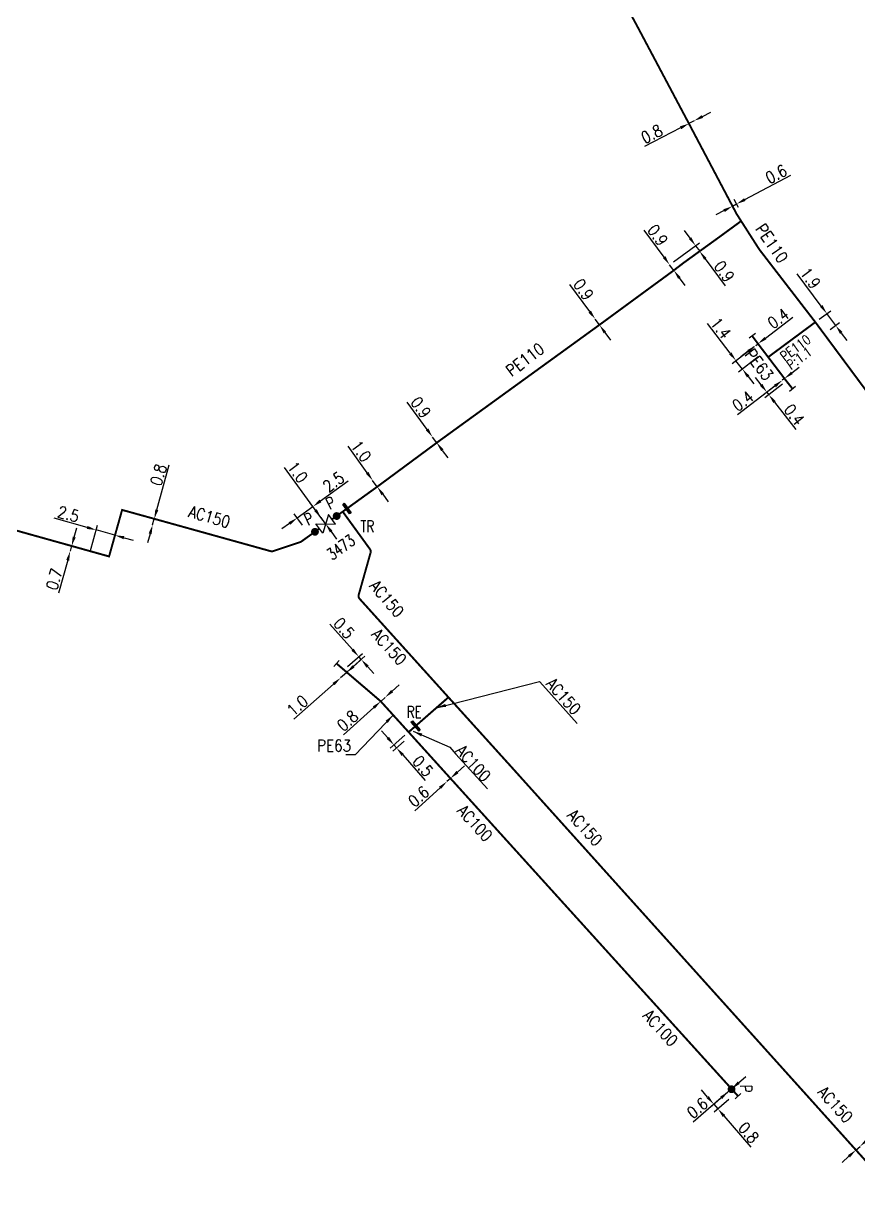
# Model space of a CAD drawing. Header units: millimetres. Extents: x 107995 to 109002, y 120994 to 122000.
# Drawn here: x 108640.1 to 108747, y 121276.5 to 121426.2 of the extents above; entities that cross this region are included whole.
import ezdxf
from ezdxf.enums import TextEntityAlignment as Align

# ---------------------------------------------------------------- set-up
doc = ezdxf.new("R2010")
doc.units = ezdxf.units.MM
doc.header["$PDMODE"] = 34
doc.linetypes.add('L_25_AP', pattern=[2000, 1000, 1000])
doc.linetypes.add('L_25_PE', pattern=[2000, 1000, 1000])
doc.layers.get('0').update_dxf_attribs({"linetype": 'CONTINUOUS'})
doc.layers.get('DEFPOINTS').update_dxf_attribs({"linetype": 'CONTINUOUS'})
for name, color, linetype in [('L_150', 1, 'CONTINUOUS'), ('L_300', 7, 'CONTINUOUS'), ('L_340', 7, 'CONTINUOUS')]:
    doc.layers.add(name, color=color, linetype=linetype)
doc.styles.add('G_ROMANS', font='ROMANS.SHX', dxfattribs={"width": 0.75})
doc.styles.get("Standard").update_dxf_attribs({"font": 'romans.shx', "width": 0.85})
doc.dimstyles.get("Standard").update_dxf_attribs({"dimtxt": 1.5, "dimasz": 1.2, "dimexe": 0.625, "dimexo": 0.625, "dimgap": 0.25, "dimtad": 1, "dimdec": 1, "dimzin": 0, "dimdsep": 46, "dimtxsty": 'Standard', "dimcen": -0.5, "dimadec": 0, "dimazin": 0, "dimtfac": 1, "dimtdec": 1, "dimtmove": 0, "dimatfit": 3, "dimfxl": 0, "dimtolj": 1, "dimtzin": 0, "dimarcsym": 0})

# ---------------------------------------------------------------- blocks, each defined once
blk = doc.blocks.new('*D633')
at = {"layer": 'DEFPOINTS', "color": 0, "linetype": 'Continuous', "transparency": 16777216}
for p in [(108731.41, 121403.1), (108731.41, 121401.82), (108731.94, 121402.1)]:
    blk.add_point(p, dxfattribs=at)
at = {"layer": 'L_150', "color": 0, "linetype": 'Continuous', "lineweight": -2, "transparency": 16777216}
for p, q in [((108732.47, 121403.66), (108738.35, 121406.79)), ((108731.11, 121402.37), (108730.58, 121403.37)), ((108730.88, 121402.81), (108731.41, 121403.1)), ((108731.64, 121402.65), (108731.11, 121403.65)), ((108729.82, 121402.25), (108728.76, 121401.69))]:
    blk.add_line(p, q, dxfattribs=at)
at = {"layer": 'L_150', "color": 0, "linetype": 'Continuous', "transparency": 16777216}
for points in [[(108732.37, 121403.84), (108732.56, 121403.48), (108731.41, 121403.1)], [(108729.72, 121402.43), (108729.91, 121402.07), (108730.88, 121402.81)]]:
    blk.add_solid(points, dxfattribs=at)
at = {"layer": 'L_150', "color": 0, "linetype": 'Continuous', "transparency": 16777216, "insert": (108736.48, 121406.92), "char_height": 1.5, "attachment_point": 5, "rotation": 27.997}
blk.add_mtext('\\A1;0.6', dxfattribs=at)
blk = doc.blocks.new('*D634')
at = {"layer": 'DEFPOINTS', "color": 0, "linetype": 'Continuous', "transparency": 16777216}
for p in [(108741.49, 121387.96), (108742.9, 121386.65), (108744.1, 121387.53)]:
    blk.add_point(p, dxfattribs=at)
at = {"layer": 'L_150', "color": 0, "linetype": 'Continuous', "lineweight": -2, "transparency": 16777216}
for p, q in [((108742.25, 121390.02), (108739.18, 121394.16)), ((108741.99, 121388.34), (108743.47, 121389.43)), ((108744.1, 121387.53), (108742.97, 121389.06)), ((108743.4, 121387.02), (108744.6, 121387.91)), ((108744.81, 121386.57), (108745.53, 121385.61))]:
    blk.add_line(p, q, dxfattribs=at)
at = {"layer": 'L_150', "color": 0, "linetype": 'Continuous', "transparency": 16777216}
for points in [[(108742.41, 121390.14), (108742.09, 121389.9), (108742.97, 121389.06)], [(108744.97, 121386.69), (108744.65, 121386.45), (108744.1, 121387.53)]]:
    blk.add_solid(points, dxfattribs=at)
at = {"layer": 'L_150', "color": 0, "linetype": 'Continuous', "transparency": 16777216, "insert": (108740.86, 121393.58), "char_height": 1.5, "attachment_point": 5, "rotation": 306.5606}
blk.add_mtext('\\A1;1.9', dxfattribs=at)
blk = doc.blocks.new('*D639')
at = {"layer": 'DEFPOINTS', "color": 0, "linetype": 'Continuous', "transparency": 16777216}
for p in [(108737.26, 121380.51), (108737.79, 121380.41), (108735.29, 121378.98)]:
    blk.add_point(p, dxfattribs=at)
at = {"layer": 'L_340', "color": 0, "linetype": 'Continuous', "lineweight": -2, "transparency": 16777216}
for p, q in [((108734.55, 121379.93), (108733.82, 121380.88)), ((108736.77, 121380.13), (108734.79, 121378.6)), ((108737.29, 121380.03), (108735.04, 121378.28)), ((108735.29, 121378.98), (108735.53, 121378.67)), ((108736.27, 121377.72), (108738.98, 121374.21))]:
    blk.add_line(p, q, dxfattribs=at)
at = {"layer": 'L_340', "color": 0, "linetype": 'Continuous', "transparency": 16777216}
for points in [[(108734.71, 121380.05), (108734.39, 121379.81), (108735.29, 121378.98)], [(108736.43, 121377.84), (108736.11, 121377.6), (108735.53, 121378.67)]]:
    blk.add_solid(points, dxfattribs=at)
at = {"layer": 'L_340', "color": 0, "linetype": 'Continuous', "transparency": 16777216, "insert": (108738.78, 121376.1), "char_height": 1.5, "attachment_point": 5, "rotation": 307.7557}
blk.add_mtext('\\A1;0.4', dxfattribs=at)
blk = doc.blocks.new('*D640')
at = {"layer": 'DEFPOINTS', "color": 0, "linetype": 'Continuous', "transparency": 16777216}
for p in [(108734.15, 121385.19), (108733.86, 121384.97), (108733.86, 121384.97)]:
    blk.add_point(p, dxfattribs=at)
at = {"layer": 'L_340', "color": 0, "linetype": 'Continuous', "lineweight": -2, "transparency": 16777216}
for p, q in [((108735.1, 121385.92), (108738.62, 121388.62)), ((108733.86, 121384.97), (108734.15, 121385.19)), ((108732.91, 121384.24), (108731.95, 121383.5))]:
    blk.add_line(p, q, dxfattribs=at)
at = {"layer": 'L_340', "color": 0, "linetype": 'Continuous', "transparency": 16777216}
for points in [[(108734.98, 121386.08), (108735.22, 121385.76), (108734.15, 121385.19)], [(108732.78, 121384.39), (108733.03, 121384.08), (108733.86, 121384.97)]]:
    blk.add_solid(points, dxfattribs=at)
at = {"layer": 'L_340', "color": 0, "linetype": 'Continuous', "transparency": 16777216, "insert": (108736.73, 121388.43), "char_height": 1.5, "attachment_point": 5, "rotation": 37.5266}
blk.add_mtext('\\A1;0.4', dxfattribs=at)
blk = doc.blocks.new('*D641')
at = {"layer": 'DEFPOINTS', "color": 0, "linetype": 'Continuous', "transparency": 16777216}
for p in [(108737.54, 121380.73), (108737.26, 121380.51), (108737.26, 121380.51)]:
    blk.add_point(p, dxfattribs=at)
at = {"layer": 'L_340', "color": 0, "linetype": 'Continuous', "lineweight": -2, "transparency": 16777216}
for p, q in [((108738.49, 121381.46), (108739.44, 121382.2)), ((108737.54, 121380.73), (108737.26, 121380.51)), ((108736.32, 121379.78), (108731.53, 121376.08))]:
    blk.add_line(p, q, dxfattribs=at)
at = {"layer": 'L_340', "color": 0, "linetype": 'Continuous', "transparency": 16777216}
for points in [[(108738.37, 121381.62), (108738.61, 121381.31), (108737.54, 121380.73)], [(108736.19, 121379.94), (108736.44, 121379.62), (108737.26, 121380.51)]]:
    blk.add_solid(points, dxfattribs=at)
at = {"layer": 'L_340', "color": 0, "linetype": 'Continuous', "transparency": 16777216, "insert": (108732.2, 121377.86), "char_height": 1.5, "attachment_point": 5, "rotation": 37.7557}
blk.add_mtext('\\A1;0.4', dxfattribs=at)
blk = doc.blocks.new('*D642')
at = {"layer": 'DEFPOINTS', "color": 0, "linetype": 'Continuous', "transparency": 16777216}
for p in [(108726.16, 121397.75), (108726.68, 121397.04), (108722.83, 121395.31)]:
    blk.add_point(p, dxfattribs=at)
at = {"layer": 'L_150', "color": 0, "linetype": 'Continuous', "lineweight": -2, "transparency": 16777216}
for p, q in [((108725.45, 121398.72), (108724.74, 121399.69)), ((108723.34, 121395.68), (108726.67, 121398.12)), ((108726.16, 121397.75), (108726.68, 121397.04)), ((108727.39, 121396.07), (108729.94, 121392.6))]:
    blk.add_line(p, q, dxfattribs=at)
at = {"layer": 'L_150', "color": 0, "linetype": 'Continuous', "transparency": 16777216}
for points in [[(108725.61, 121398.84), (108725.29, 121398.6), (108726.16, 121397.75)], [(108727.55, 121396.19), (108727.23, 121395.96), (108726.68, 121397.04)]]:
    blk.add_solid(points, dxfattribs=at)
at = {"layer": 'L_150', "color": 0, "linetype": 'Continuous', "transparency": 16777216, "insert": (108729.82, 121394.44), "char_height": 1.5, "attachment_point": 5, "rotation": 306.24}
blk.add_mtext('\\A1;0.9', dxfattribs=at)
blk = doc.blocks.new('*D643')
at = {"layer": 'DEFPOINTS', "color": 0, "linetype": 'Continuous', "transparency": 16777216}
for p in [(108713.31, 121388.34), (108713.31, 121388.34), (108713.84, 121387.61)]:
    blk.add_point(p, dxfattribs=at)
at = {"layer": 'L_150', "color": 0, "linetype": 'Continuous', "lineweight": -2, "transparency": 16777216}
for p, q in [((108712.6, 121389.31), (108710.07, 121392.8)), ((108713.84, 121387.61), (108713.31, 121388.34)), ((108714.54, 121386.64), (108715.24, 121385.67))]:
    blk.add_line(p, q, dxfattribs=at)
at = {"layer": 'L_150', "color": 0, "linetype": 'Continuous', "transparency": 16777216}
for points in [[(108712.76, 121389.43), (108712.44, 121389.19), (108713.31, 121388.34)], [(108714.7, 121386.76), (108714.38, 121386.52), (108713.84, 121387.61)]]:
    blk.add_solid(points, dxfattribs=at)
at = {"layer": 'L_150', "color": 0, "linetype": 'Continuous', "transparency": 16777216, "insert": (108711.8, 121392.13), "char_height": 1.5, "attachment_point": 5, "rotation": 305.9424}
blk.add_mtext('\\A1;0.9', dxfattribs=at)
blk = doc.blocks.new('*D644')
at = {"layer": 'DEFPOINTS', "color": 0, "linetype": 'Continuous', "transparency": 16777216}
for p in [(108692.48, 121373.24), (108692.48, 121373.24), (108693.01, 121372.52)]:
    blk.add_point(p, dxfattribs=at)
at = {"layer": 'L_150', "color": 0, "linetype": 'Continuous', "lineweight": -2, "transparency": 16777216}
for p, q in [((108691.78, 121374.21), (108689.24, 121377.7)), ((108693.01, 121372.52), (108692.48, 121373.24)), ((108693.72, 121371.54), (108694.42, 121370.57))]:
    blk.add_line(p, q, dxfattribs=at)
at = {"layer": 'L_150', "color": 0, "linetype": 'Continuous', "transparency": 16777216}
for points in [[(108691.94, 121374.33), (108691.62, 121374.1), (108692.48, 121373.24)], [(108693.88, 121371.66), (108693.56, 121371.43), (108693.01, 121372.52)]]:
    blk.add_solid(points, dxfattribs=at)
at = {"layer": 'L_150', "color": 0, "linetype": 'Continuous', "transparency": 16777216, "insert": (108690.97, 121377.03), "char_height": 1.5, "attachment_point": 5, "rotation": 306.0094}
blk.add_mtext('\\A1;0.9', dxfattribs=at)
blk = doc.blocks.new('*D645')
at = {"layer": 'DEFPOINTS', "color": 0, "linetype": 'Continuous', "transparency": 16777216}
for p in [(108684.8, 121367.7), (108684.8, 121367.7), (108685.39, 121366.88)]:
    blk.add_point(p, dxfattribs=at)
at = {"layer": 'L_150', "color": 0, "linetype": 'Continuous', "lineweight": -2, "transparency": 16777216}
for p, q in [((108684.1, 121368.67), (108681.65, 121372.07)), ((108685.39, 121366.88), (108684.8, 121367.7)), ((108686.09, 121365.91), (108686.79, 121364.94))]:
    blk.add_line(p, q, dxfattribs=at)
at = {"layer": 'L_150', "color": 0, "linetype": 'Continuous', "transparency": 16777216}
for points in [[(108684.26, 121368.79), (108683.94, 121368.55), (108684.8, 121367.7)], [(108686.25, 121366.03), (108685.93, 121365.79), (108685.39, 121366.88)]]:
    blk.add_solid(points, dxfattribs=at)
at = {"layer": 'L_150', "color": 0, "linetype": 'Continuous', "transparency": 16777216, "insert": (108683.34, 121371.44), "char_height": 1.5, "attachment_point": 5, "rotation": 305.7624}
blk.add_mtext('\\A1;1.0', dxfattribs=at)
blk = doc.blocks.new('*D646')
at = {"layer": 'DEFPOINTS', "color": 0, "linetype": 'Continuous', "transparency": 16777216}
for p in [(108722.83, 121395.31), (108722.83, 121395.31), (108723.37, 121394.58)]:
    blk.add_point(p, dxfattribs=at)
at = {"layer": 'L_150', "color": 0, "linetype": 'Continuous', "lineweight": -2, "transparency": 16777216}
for p, q in [((108722.12, 121396.28), (108719.58, 121399.75)), ((108723.37, 121394.58), (108722.83, 121395.31)), ((108724.07, 121393.62), (108724.78, 121392.65))]:
    blk.add_line(p, q, dxfattribs=at)
at = {"layer": 'L_150', "color": 0, "linetype": 'Continuous', "transparency": 16777216}
for points in [[(108722.29, 121396.4), (108721.96, 121396.16), (108722.83, 121395.31)], [(108724.24, 121393.73), (108723.91, 121393.5), (108723.37, 121394.58)]]:
    blk.add_solid(points, dxfattribs=at)
at = {"layer": 'L_150', "color": 0, "linetype": 'Continuous', "transparency": 16777216, "insert": (108721.3, 121399.09), "char_height": 1.5, "attachment_point": 5, "rotation": 306.24}
blk.add_mtext('\\A1;0.9', dxfattribs=at)
blk = doc.blocks.new('L_340_07')
at = {"color": 0, "linetype": 'Continuous', "const_width": 0.25, "flags": 128}
blk.add_lwpolyline([(0, 0), (1.25, 0)], dxfattribs=at)
at = {"color": 0, "linetype": 'Continuous', "flags": 128}
blk.add_lwpolyline([(1.25, -0.5), (1.25, 0.5)], dxfattribs=at)
at = {"color": 0, "linetype": 'Continuous', "style": 'G_ROMANS', "width": 0.75, "flags": 3}
for tag, p in [('DEF_LEG', (0.72, -3.47)), ('DEF_COUP', (0.72, -5.97)), ('DEF_TYPE', (0.72, -8.47))]:
    blk.add_attdef(tag, text='', height=1.2, dxfattribs=at).set_placement(p, align=Align.MIDDLE)
blk = doc.blocks.new('*D648')
at = {"layer": 'DEFPOINTS', "color": 0, "linetype": 'Continuous', "transparency": 16777216}
for p in [(108734.15, 121385.19), (108734.66, 121383.88), (108732.15, 121381.95)]:
    blk.add_point(p, dxfattribs=at)
at = {"layer": 'L_340', "color": 0, "linetype": 'Continuous', "lineweight": -2, "transparency": 16777216}
for p, q in [((108730.6, 121383.97), (108727.67, 121387.79)), ((108733.65, 121384.81), (108730.83, 121382.64)), ((108732.15, 121381.95), (108731.33, 121383.02)), ((108734.17, 121383.5), (108731.65, 121381.57)), ((108732.88, 121381), (108733.61, 121380.05))]:
    blk.add_line(p, q, dxfattribs=at)
at = {"layer": 'L_340', "color": 0, "linetype": 'Continuous', "transparency": 16777216}
for points in [[(108730.75, 121384.1), (108730.44, 121383.85), (108731.33, 121383.02)], [(108733.04, 121381.12), (108732.72, 121380.88), (108732.15, 121381.95)]]:
    blk.add_solid(points, dxfattribs=at)
at = {"layer": 'L_340', "color": 0, "linetype": 'Continuous', "transparency": 16777216, "insert": (108729.39, 121387.19), "char_height": 1.5, "attachment_point": 5, "rotation": 307.5266}
blk.add_mtext('\\A1;1.4', dxfattribs=at)
blk = doc.blocks.new('*D652')
at = {"layer": 'DEFPOINTS', "color": 0, "linetype": 'Continuous', "transparency": 16777216}
for p in [(108675.13, 121362.88), (108676.17, 121361.45), (108678.78, 121362.11)]:
    blk.add_point(p, dxfattribs=at)
at = {"layer": 'L_300', "color": 0, "linetype": 'Continuous', "lineweight": -2, "transparency": 16777216}
for p, q in [((108678.12, 121365.06), (108681.66, 121367.63)), ((108675.13, 121362.88), (108677.15, 121364.35)), ((108678.41, 121362.61), (108676.78, 121364.86)), ((108675.8, 121361.95), (108674.76, 121363.39)), ((108674.16, 121362.18), (108673.19, 121361.47))]:
    blk.add_line(p, q, dxfattribs=at)
at = {"layer": 'L_300', "color": 0, "linetype": 'Continuous', "transparency": 16777216}
for points in [[(108678.01, 121365.22), (108678.24, 121364.89), (108677.15, 121364.35)], [(108674.04, 121362.34), (108674.28, 121362.01), (108675.13, 121362.88)]]:
    blk.add_solid(points, dxfattribs=at)
at = {"layer": 'L_300', "color": 0, "linetype": 'Continuous', "transparency": 16777216, "insert": (108679.79, 121367.5), "char_height": 1.5, "attachment_point": 5, "rotation": 36.0144}
blk.add_mtext('\\A1;2.5', dxfattribs=at)
blk = doc.blocks.new('*D653')
at = {"layer": 'DEFPOINTS', "color": 0, "linetype": 'Continuous', "transparency": 16777216}
for p in [(108678.19, 121362.92), (108678.19, 121362.92), (108678.78, 121362.11)]:
    blk.add_point(p, dxfattribs=at)
at = {"layer": 'L_300', "color": 0, "linetype": 'Continuous', "lineweight": -2, "transparency": 16777216}
for p, q in [((108677.49, 121363.89), (108673.51, 121369.36)), ((108678.78, 121362.11), (108678.19, 121362.92)), ((108679.49, 121361.14), (108680.19, 121360.17))]:
    blk.add_line(p, q, dxfattribs=at)
at = {"layer": 'L_300', "color": 0, "linetype": 'Continuous', "transparency": 16777216}
for points in [[(108677.65, 121364.01), (108677.33, 121363.77), (108678.19, 121362.92)], [(108679.65, 121361.26), (108679.33, 121361.02), (108678.78, 121362.11)]]:
    blk.add_solid(points, dxfattribs=at)
at = {"layer": 'L_300', "color": 0, "linetype": 'Continuous', "transparency": 16777216, "insert": (108675.2, 121368.74), "char_height": 1.5, "attachment_point": 5, "rotation": 306.0144}
blk.add_mtext('\\A1;1.0', dxfattribs=at)
blk = doc.blocks.new('L_300_03')
at = {"color": 0, "linetype": 'Continuous', "flags": 128}
blk.add_lwpolyline([(-1, 0.75), (1, -0.75), (1, 0.75), (-1, -0.75), (-1, 0.75)], dxfattribs=at)
at = {"color": 0, "linetype": 'Continuous', "width": 0.75}
blk.add_attdef('NUM', text='', height=1.5, dxfattribs=at).set_placement((0, 2.1), align=Align.MIDDLE_CENTER)
at = {"color": 0, "linetype": 'Continuous', "width": 0.75, "flags": 3}
for tag, p in [('DEF_LEG', (0, -5)), ('DEF_COUP', (0, -7.5)), ('DEF_TYPE', (0, -10))]:
    blk.add_attdef(tag, text='', height=1.2, dxfattribs=at).set_placement(p, align=Align.MIDDLE)
blk = doc.blocks.new('L_300_12')
at = {"color": 0, "linetype": 'Continuous', "const_width": 0.497, "flags": 128}
blk.add_lwpolyline([(-0.21, 0, 1), (0.29, 0, 1)], format="xyb", close=True, dxfattribs=at)
at = {"color": 0, "linetype": 'Continuous', "style": 'G_ROMANS', "width": 0.75}
blk.add_text('P', height=1.5, dxfattribs=at).set_placement((0.04, 1.85), align=Align.MIDDLE)
at = {"color": 0, "linetype": 'Continuous', "style": 'G_ROMANS', "width": 0.75, "flags": 3}
for tag, p in [('DEF_LEG', (0, -10)), ('DEF_COUP', (0, -12.5)), ('DEF_TYPE', (0, -15))]:
    blk.add_attdef(tag, text='', height=1.2, dxfattribs=at).set_placement(p, align=Align.MIDDLE)
blk = doc.blocks.new('L_340_19')
at = {"linetype": 'Continuous'}
blk.add_hatch(color=0, dxfattribs=at).paths.add_polyline_path([(0.125, 0.75), (-0.125, 0.75), (-0.125, -0.75), (0.125, -0.75)])
at = {"color": 0, "linetype": 'Continuous'}
blk.add_lwpolyline([(-0.125, 0.75), (0.125, 0.75), (0.125, -0.75), (-0.125, -0.75)], close=True, dxfattribs=at)
at = {"color": 0, "linetype": 'Continuous', "width": 0.75}
for tag, height, flags, p in [('TR', 1.5, 8, (0, 3)), ('DEF_LEG', 1.2, 3, (0, -5)), ('DEF_COUP', 1.2, 3, (0, -7.5)), ('DEF_TYPE', 1.2, 3, (0, -10))]:
    blk.add_attdef(tag, text='', height=height, dxfattribs=dict(at, flags=flags)).set_placement(p, align=Align.MIDDLE)
blk = doc.blocks.new('*D667')
at = {"layer": 'DEFPOINTS', "color": 0, "linetype": 'Continuous', "transparency": 16777216}
for p in [(108649.4, 121361.34), (108648.45, 121357.94), (108651.05, 121357.95)]:
    blk.add_point(p, dxfattribs=at)
at = {"layer": 'L_150', "color": 0, "linetype": 'Continuous', "lineweight": -2, "transparency": 16777216}
for p, q in [((108648.25, 121361.67), (108644.04, 121362.85)), ((108648.62, 121358.55), (108649.57, 121361.94)), ((108651.81, 121360.67), (108649.4, 121361.34)), ((108651.22, 121358.55), (108651.98, 121361.27)), ((108652.97, 121360.34), (108654.12, 121360.02))]:
    blk.add_line(p, q, dxfattribs=at)
at = {"layer": 'L_150', "color": 0, "linetype": 'Continuous', "transparency": 16777216}
for points in [[(108648.3, 121361.86), (108648.19, 121361.47), (108649.4, 121361.34)], [(108653.02, 121360.54), (108652.91, 121360.15), (108651.81, 121360.67)]]:
    blk.add_solid(points, dxfattribs=at)
at = {"layer": 'L_150', "color": 0, "linetype": 'Continuous', "transparency": 16777216, "insert": (108645.84, 121363.38), "char_height": 1.5, "attachment_point": 5, "rotation": 344.3421}
blk.add_mtext('\\A1;2.5', dxfattribs=at)
blk = doc.blocks.new('*D668')
at = {"layer": 'DEFPOINTS', "color": 0, "linetype": 'Continuous', "transparency": 16777216}
for p in [(108646.07, 121358.61), (108646.07, 121358.61), (108646.26, 121359.29)]:
    blk.add_point(p, dxfattribs=at)
at = {"layer": 'L_150', "color": 0, "linetype": 'Continuous', "lineweight": -2, "transparency": 16777216}
for p, q in [((108646.58, 121360.44), (108646.91, 121361.6)), ((108646.26, 121359.29), (108646.07, 121358.61)), ((108645.75, 121357.46), (108644.57, 121353.25))]:
    blk.add_line(p, q, dxfattribs=at)
at = {"layer": 'L_150', "color": 0, "linetype": 'Continuous', "transparency": 16777216}
for points in [[(108646.39, 121360.49), (108646.78, 121360.39), (108646.26, 121359.29)], [(108645.56, 121357.51), (108645.94, 121357.4), (108646.07, 121358.61)]]:
    blk.add_solid(points, dxfattribs=at)
at = {"layer": 'L_150', "color": 0, "linetype": 'Continuous', "transparency": 16777216, "insert": (108644.03, 121355.04), "char_height": 1.5, "attachment_point": 5, "rotation": 74.3421}
blk.add_mtext('\\A1;0.7', dxfattribs=at)
blk = doc.blocks.new('*D669')
at = {"layer": 'DEFPOINTS', "color": 0, "linetype": 'Continuous', "transparency": 16777216}
for p in [(108656.84, 121362.77), (108656.63, 121362), (108656.63, 121362)]:
    blk.add_point(p, dxfattribs=at)
at = {"layer": 'L_150', "color": 0, "linetype": 'Continuous', "lineweight": -2, "transparency": 16777216}
for p, q in [((108657.16, 121363.93), (108658.76, 121369.67)), ((108656.63, 121362), (108656.84, 121362.77)), ((108656.31, 121360.84), (108655.98, 121359.69))]:
    blk.add_line(p, q, dxfattribs=at)
at = {"layer": 'L_150', "color": 0, "linetype": 'Continuous', "transparency": 16777216}
for points in [[(108656.97, 121363.98), (108657.36, 121363.87), (108656.84, 121362.77)], [(108656.11, 121360.9), (108656.5, 121360.79), (108656.63, 121362)]]:
    blk.add_solid(points, dxfattribs=at)
at = {"layer": 'L_150', "color": 0, "linetype": 'Continuous', "transparency": 16777216, "insert": (108657.37, 121368.41), "char_height": 1.5, "attachment_point": 5, "rotation": 74.4649}
blk.add_mtext('\\A1;0.8', dxfattribs=at)
blk = doc.blocks.new('*D670')
at = {"layer": 'DEFPOINTS', "color": 0, "linetype": 'Continuous', "transparency": 16777216}
for p in [(108683.35, 121344.74), (108681.12, 121343.43), (108680.7, 121342.4)]:
    blk.add_point(p, dxfattribs=at)
at = {"layer": 'L_340', "color": 0, "linetype": 'Continuous', "lineweight": -2, "transparency": 16777216}
for p, q in [((108682.22, 121346.02), (108679.33, 121349.29)), ((108681.17, 121342.81), (108683.82, 121345.16)), ((108681.59, 121343.85), (108683.49, 121345.53)), ((108683.35, 121344.74), (108683.02, 121345.12)), ((108684.15, 121343.84), (108684.94, 121342.95))]:
    blk.add_line(p, q, dxfattribs=at)
at = {"layer": 'L_340', "color": 0, "linetype": 'Continuous', "transparency": 16777216}
for points in [[(108682.37, 121346.15), (108682.08, 121345.88), (108683.02, 121345.12)], [(108684.3, 121343.98), (108684, 121343.71), (108683.35, 121344.74)]]:
    blk.add_solid(points, dxfattribs=at)
at = {"layer": 'L_340', "color": 0, "linetype": 'Continuous', "transparency": 16777216, "insert": (108681.13, 121348.76), "char_height": 1.5, "attachment_point": 5, "rotation": 311.5039}
blk.add_mtext('\\A1;0.5', dxfattribs=at)
blk = doc.blocks.new('*D671')
at = {"layer": 'DEFPOINTS', "color": 0, "linetype": 'Continuous', "transparency": 16777216}
for p in [(108680.7, 121342.4), (108680.7, 121342.4), (108681.45, 121343.06)]:
    blk.add_point(p, dxfattribs=at)
at = {"layer": 'L_150', "color": 0, "linetype": 'Continuous', "lineweight": -2, "transparency": 16777216}
for p, q in [((108682.35, 121343.86), (108683.25, 121344.65)), ((108681.45, 121343.06), (108680.7, 121342.4)), ((108679.8, 121341.6), (108674.72, 121337.1))]:
    blk.add_line(p, q, dxfattribs=at)
at = {"layer": 'L_150', "color": 0, "linetype": 'Continuous', "transparency": 16777216}
for points in [[(108682.22, 121344.01), (108682.48, 121343.71), (108681.45, 121343.06)], [(108679.67, 121341.75), (108679.93, 121341.45), (108680.7, 121342.4)]]:
    blk.add_solid(points, dxfattribs=at)
at = {"layer": 'L_150', "color": 0, "linetype": 'Continuous', "transparency": 16777216, "insert": (108675.17, 121338.84), "char_height": 1.5, "attachment_point": 5, "rotation": 41.5039}
blk.add_mtext('\\A1;1.0', dxfattribs=at)
blk = doc.blocks.new('*D672')
at = {"layer": 'DEFPOINTS', "color": 0, "linetype": 'Continuous', "transparency": 16777216}
for p in [(108685.84, 121339.39), (108686.4, 121339.89), (108686.4, 121339.89)]:
    blk.add_point(p, dxfattribs=at)
at = {"layer": 'L_150', "color": 0, "linetype": 'Continuous', "lineweight": -2, "transparency": 16777216}
for p, q in [((108687.29, 121340.7), (108688.18, 121341.5)), ((108686.4, 121339.89), (108685.84, 121339.39)), ((108684.95, 121338.59), (108681.08, 121335.11))]:
    blk.add_line(p, q, dxfattribs=at)
at = {"layer": 'L_150', "color": 0, "linetype": 'Continuous', "transparency": 16777216}
for points in [[(108687.16, 121340.85), (108687.43, 121340.55), (108686.4, 121339.89)], [(108684.82, 121338.74), (108685.08, 121338.44), (108685.84, 121339.39)]]:
    blk.add_solid(points, dxfattribs=at)
at = {"layer": 'L_150', "color": 0, "linetype": 'Continuous', "transparency": 16777216, "insert": (108681.59, 121336.91), "char_height": 1.5, "attachment_point": 5, "rotation": 42.001}
blk.add_mtext('\\A1;0.8', dxfattribs=at)
blk = doc.blocks.new('*D673')
at = {"layer": 'DEFPOINTS', "color": 0, "linetype": 'Continuous', "transparency": 16777216}
for p in [(108689.3, 121334.69), (108689.41, 121335.45), (108687.86, 121333.43)]:
    blk.add_point(p, dxfattribs=at)
at = {"layer": 'L_150', "color": 0, "linetype": 'Continuous', "lineweight": -2, "transparency": 16777216}
for p, q in [((108686.74, 121334.71), (108685.95, 121335.61)), ((108688.94, 121335.04), (108687.06, 121333.4)), ((108688.83, 121334.28), (108687.39, 121333.02)), ((108687.53, 121333.81), (108687.86, 121333.43)), ((108688.65, 121332.53), (108691.53, 121329.24))]:
    blk.add_line(p, q, dxfattribs=at)
at = {"layer": 'L_150', "color": 0, "linetype": 'Continuous', "transparency": 16777216}
for points in [[(108686.9, 121334.84), (108686.59, 121334.58), (108687.53, 121333.81)], [(108688.8, 121332.66), (108688.5, 121332.4), (108687.86, 121333.43)]]:
    blk.add_solid(points, dxfattribs=at)
at = {"layer": 'L_150', "color": 0, "linetype": 'Continuous', "transparency": 16777216, "insert": (108691.24, 121331.09), "char_height": 1.5, "attachment_point": 5, "rotation": 311.1759}
blk.add_mtext('\\A1;0.5', dxfattribs=at)
blk = doc.blocks.new('*D674')
at = {"layer": 'DEFPOINTS', "color": 0, "linetype": 'Continuous', "transparency": 16777216}
for p in [(108694.32, 121329.12), (108694.32, 121329.12), (108694.77, 121329.52)]:
    blk.add_point(p, dxfattribs=at)
at = {"layer": 'L_150', "color": 0, "linetype": 'Continuous', "lineweight": -2, "transparency": 16777216}
for p, q in [((108695.66, 121330.33), (108696.55, 121331.13)), ((108693.43, 121328.32), (108690.19, 121325.38)), ((108694.77, 121329.52), (108694.32, 121329.12))]:
    blk.add_line(p, q, dxfattribs=at)
at = {"layer": 'L_150', "color": 0, "linetype": 'Continuous', "transparency": 16777216}
for points in [[(108695.52, 121330.48), (108695.79, 121330.18), (108694.77, 121329.52)], [(108693.3, 121328.46), (108693.56, 121328.17), (108694.32, 121329.12)]]:
    blk.add_solid(points, dxfattribs=at)
at = {"layer": 'L_150', "color": 0, "linetype": 'Continuous', "transparency": 16777216, "insert": (108690.69, 121327.19), "char_height": 1.5, "attachment_point": 5, "rotation": 42.1306}
blk.add_mtext('\\A1;0.6', dxfattribs=at)
blk = doc.blocks.new('*D675')
at = {"layer": 'DEFPOINTS', "color": 0, "linetype": 'Continuous', "transparency": 16777216}
for p in [(108730.76, 121289.75), (108730.89, 121288.81), (108729.01, 121287.19)]:
    blk.add_point(p, dxfattribs=at)
at = {"layer": 'L_300', "color": 0, "linetype": 'Continuous', "lineweight": -2, "transparency": 16777216}
for p, q in [((108727.7, 121288.7), (108726.92, 121289.61)), ((108730.29, 121289.34), (108728.01, 121287.38)), ((108728.48, 121287.79), (108729.01, 121287.19)), ((108730.42, 121288.4), (108728.53, 121286.78)), ((108729.79, 121286.28), (108733.23, 121282.28))]:
    blk.add_line(p, q, dxfattribs=at)
at = {"layer": 'L_300', "color": 0, "linetype": 'Continuous', "transparency": 16777216}
for points in [[(108727.85, 121288.83), (108727.55, 121288.57), (108728.48, 121287.79)], [(108729.94, 121286.41), (108729.64, 121286.15), (108729.01, 121287.19)]]:
    blk.add_solid(points, dxfattribs=at)
at = {"layer": 'L_300', "color": 0, "linetype": 'Continuous', "transparency": 16777216, "insert": (108732.95, 121284.14), "char_height": 1.5, "attachment_point": 5, "rotation": 310.7448}
blk.add_mtext('\\A1;0.8', dxfattribs=at)
blk = doc.blocks.new('*D676')
at = {"layer": 'DEFPOINTS', "color": 0, "linetype": 'Continuous', "transparency": 16777216}
for p in [(108730.34, 121289.39), (108730.34, 121289.39), (108730.76, 121289.75)]:
    blk.add_point(p, dxfattribs=at)
at = {"layer": 'L_300', "color": 0, "linetype": 'Continuous', "lineweight": -2, "transparency": 16777216}
for p, q in [((108731.67, 121290.54), (108732.58, 121291.32)), ((108730.76, 121289.75), (108730.34, 121289.39)), ((108729.43, 121288.61), (108725.83, 121285.51))]:
    blk.add_line(p, q, dxfattribs=at)
at = {"layer": 'L_300', "color": 0, "linetype": 'Continuous', "transparency": 16777216}
for points in [[(108729.3, 121288.76), (108729.56, 121288.46), (108730.34, 121289.39)], [(108731.54, 121290.69), (108731.8, 121290.38), (108730.76, 121289.75)]]:
    blk.add_solid(points, dxfattribs=at)
at = {"layer": 'L_300', "color": 0, "linetype": 'Continuous', "transparency": 16777216, "insert": (108726.38, 121287.3), "char_height": 1.5, "attachment_point": 5, "rotation": 40.7448}
blk.add_mtext('\\A1;0.6', dxfattribs=at)
blk = doc.blocks.new('*D677')
at = {"layer": 'DEFPOINTS', "color": 0, "linetype": 'Continuous', "transparency": 16777216}
for p in [(108746.69, 121281.92), (108747.21, 121282.39), (108747.21, 121282.39)]:
    blk.add_point(p, dxfattribs=at)
at = {"layer": 'L_150', "color": 0, "linetype": 'Continuous', "lineweight": -2, "transparency": 16777216}
for p, q in [((108748.11, 121283.19), (108751.36, 121286.11)), ((108746.69, 121281.92), (108747.21, 121282.39)), ((108745.8, 121281.12), (108744.91, 121280.32))]:
    blk.add_line(p, q, dxfattribs=at)
at = {"layer": 'L_150', "color": 0, "linetype": 'Continuous', "transparency": 16777216}
for points in [[(108747.97, 121283.34), (108748.24, 121283.04), (108747.21, 121282.39)], [(108745.67, 121281.27), (108745.93, 121280.97), (108746.69, 121281.92)]]:
    blk.add_solid(points, dxfattribs=at)
at = {"layer": 'L_150', "color": 0, "linetype": 'Continuous', "transparency": 16777216, "insert": (108749.52, 121285.79), "char_height": 1.5, "attachment_point": 5, "rotation": 41.8621}
blk.add_mtext('\\A1;0.7', dxfattribs=at)
blk = doc.blocks.new('L_340_20')
at = {"linetype": 'Continuous'}
blk.add_hatch(color=0, dxfattribs=at).paths.add_polyline_path([(0.125, 0.75), (-0.125, 0.75), (-0.125, -0.75), (0.125, -0.75)])
at = {"color": 0, "linetype": 'Continuous'}
blk.add_lwpolyline([(-0.125, 0.75), (0.125, 0.75), (0.125, -0.75), (-0.125, -0.75)], close=True, dxfattribs=at)
at = {"color": 0, "linetype": 'Continuous', "width": 0.75}
for tag, height, flags, p in [('RE', 1.5, 8, (0, 3)), ('DEF_LEG', 1.2, 3, (0, -5)), ('DEF_COUP', 1.2, 3, (0, -7.5)), ('DEF_TYPE', 1.2, 3, (0, -10))]:
    blk.add_attdef(tag, text='', height=height, dxfattribs=dict(at, flags=flags)).set_placement(p, align=Align.MIDDLE)
blk = doc.blocks.new('*D906')
at = {"layer": 'DEFPOINTS', "color": 0, "linetype": 'Continuous', "transparency": 16777216}
for p in [(108725.97, 121413.75), (108725.97, 121413.75), (108725.3, 121413.4)]:
    blk.add_point(p, dxfattribs=at)
at = {"layer": 'L_150', "color": 0, "linetype": 'Continuous', "lineweight": -2, "transparency": 16777216}
for p, q in [((108725.97, 121413.75), (108725.3, 121413.4)), ((108727.03, 121414.3), (108728.1, 121414.85)), ((108724.23, 121412.85), (108719.6, 121410.45))]:
    blk.add_line(p, q, dxfattribs=at)
at = {"layer": 'L_150', "color": 0, "linetype": 'Continuous', "transparency": 16777216}
for points in [[(108726.94, 121414.48), (108727.12, 121414.12), (108725.97, 121413.75)], [(108724.14, 121413.03), (108724.33, 121412.67), (108725.3, 121413.4)]]:
    blk.add_solid(points, dxfattribs=at)
at = {"layer": 'L_150', "color": 0, "linetype": 'Continuous', "transparency": 16777216, "insert": (108720.54, 121412.06), "char_height": 1.5, "attachment_point": 5, "rotation": 27.3846}
blk.add_mtext('\\A1;0.8', dxfattribs=at)

msp = doc.modelspace()

# ---------------------------------------------------------------- linework, layer by layer
at = {"layer": 'L_150', "linetype": 'L_25_PE', "const_width": 0.25, "flags": 128}
for points in [[(108677.26, 121505.39), (108678.77, 121502.45), (108678.77, 121502.45), (108682.22, 121495.72), (108685.95, 121488.46), (108688.55, 121483.42), (108691.43, 121477.83), (108692.64, 121475.49), (108697.24, 121466.88), (108701.12, 121459.29), (108706.74, 121448.69), (108712.71, 121436.88), (108718.57, 121426.08), (108725.3, 121413.4), (108725.3, 121413.4), (108731.41, 121401.82), (108731.99, 121400.91), (108734.31, 121397.28), (108741.49, 121387.96), (108756.84, 121367.27), (108764.12, 121357.61), (108766.75, 121354.12)], [(108681.51, 121364.08), (108685.39, 121366.88), (108693.25, 121372.69), (108713.84, 121387.61), (108723.36, 121394.59), (108724.61, 121395.55), (108729.12, 121398.81), (108731.99, 121400.91)], [(108735.45, 121383.48), (108741.49, 121387.96)], [(108689.41, 121335.45), (108685.84, 121339.39), (108681.12, 121343.43)]]:
    msp.add_lwpolyline(points, dxfattribs=at)
at = {"layer": 'L_150', "linetype": 'L_25_PE', "flags": 128}
msp.add_lwpolyline([(108734.15, 121385.19, 0.25, 0.25, 0), (108735.45, 121383.48, 0.25, 0.25, 0), (108737.79, 121380.41, 0, 0, 0)], format="xyseb", dxfattribs=at)
at = {"layer": 'L_150', "linetype": 'L_25_AP', "const_width": 0.25, "flags": 128}
for points in [[(108569.74, 121371.19), (108569.74, 121371.19), (108572.84, 121375.21), (108575.67, 121378.92, -0.309135), (108576.21, 121379.09), (108582.35, 121377.32), (108586.67, 121376.07), (108600.43, 121372.1), (108646.26, 121359.29), (108651.05, 121357.95), (108652.72, 121363.91), (108656.84, 121362.77), (108671.76, 121358.62, 0.149199), (108672.05, 121358.63), (108675.54, 121359.79, 0.076503), (108675.67, 121359.86), (108677.38, 121361.09), (108677.97, 121361.52)], [(108680.97, 121363.69), (108684.47, 121358.87, -0.229644), (108684.54, 121358.44), (108683.01, 121353.01, 0.257722), (108683.12, 121352.54), (108694.51, 121339.91), (108702.46, 121331.11), (108740.99, 121288.27), (108746.69, 121281.92), (108751.51, 121276.59)]]:
    msp.add_lwpolyline(points, format="xyb", dxfattribs=at)
for points in [[(108679.59, 121362.7), (108680.16, 121363.11), (108680.97, 121363.69), (108681.51, 121364.08)], [(108690.3, 121336.23), (108694.51, 121339.91)], [(108730.76, 121289.75), (108694.77, 121329.52), (108689.41, 121335.45), (108690.3, 121336.23)]]:
    msp.add_lwpolyline(points, dxfattribs=at)

# ---------------------------------------------------------------- block references
at = {"layer": 'L_300'}
for p, rotation in [((108680.16, 121363.11), 25.00000000004857), ((108677.38, 121361.09), 25.00000000004857), ((108730.76, 121289.75), 271.8702430936168)]:
    msp.add_blockref('L_300_12', p, dxfattribs=dict(at, rotation=rotation))
ref = msp.add_blockref('L_300_03', (108678.78, 121362.11), dxfattribs=dict(at, rotation=35.90752272675687))
ref.add_attrib('NUM', '3473', dxfattribs={"layer": '0', "color": 0, "linetype": 'Continuous', "height": 1.5, "rotation": 35.9075, "width": 0.75}).set_placement((108680.73, 121359.13), align=Align.MIDDLE_CENTER)
at = {"layer": 'L_340'}
for p, rotation in [((108734.15, 121385.19), 126.5486013824267), ((108737.79, 121380.41), 308.4160462328479), ((108681.12, 121343.43), 139.4445221276658), ((108730.76, 121289.75), 312.1465538135453)]:
    msp.add_blockref('L_340_07', p, dxfattribs=dict(at, rotation=rotation))
ref = msp.add_blockref('L_340_19', (108681.51, 121364.08), dxfattribs=dict(at, rotation=35.90752272675687))
ref.add_attrib('TR', 'TR', dxfattribs={"layer": '0', "color": 0, "linetype": 'Continuous', "height": 1.5, "width": 0.75, "flags": 8}).set_placement((108684.12, 121361.81), align=Align.MIDDLE)
ref = msp.add_blockref('L_340_20', (108690.3, 121336.23), dxfattribs=dict(at, rotation=41.17589310973312))
ref.add_attrib('RE', 'RE', dxfattribs={"layer": '0', "color": 0, "linetype": 'Continuous', "height": 1.5, "width": 0.75, "flags": 8}).set_placement((108690.12, 121338.04), align=Align.MIDDLE)

# ---------------------------------------------------------------- texts
at = {"layer": 'L_150', "linetype": 'Continuous'}
for s, height, rotation, width, p in [('PE110', 1.5, 304.7261, 0.85, (108733.75, 121399.87)), ('PE110', 1.5, 37.1846, 0.85, (108702.59, 121380.92)), ('PE110', 1.25, 36.5317, 0.8, (108737.59, 121382.9)), ('PE63', 1.5, 307.4047, 0.85, (108732.37, 121383.79)), ('P:1.1', 1.25, 36.5317, 0.8, (108738.4, 121381.81)), ('AC150', 1.5, 343.9109, 0.85, (108661.09, 121363.06)), ('AC150', 1.5, 310.5264, 0.85, (108684.3, 121354.11)), ('AC150', 1.5, 312.4791, 0.85, (108684.52, 121347.86)), ('AC100', 1.5, 312.4791, 0.85, (108695.52, 121325.28)), ('AC150', 1.5, 312.4791, 0.85, (108709.61, 121324.7)), ('AC100', 1.5, 312.4791, 0.85, (108719.27, 121299.04)), ('AC150', 1.5, 312.4791, 0.85, (108741.67, 121289.24))]:
    msp.add_text(s, height=height, rotation=rotation, dxfattribs=dict(at, width=width)).set_placement(p)
at = {"layer": 'L_150', "linetype": 'Continuous', "char_height": 1.5, "attachment_point": 7}
for s, insert, rotation in [('\\A1;AC150', (108706.88, 121341.56), 311.8431), ('\\A1;AC100', (108695.33, 121332.96), 312.001)]:
    msp.add_mtext(s, dxfattribs=dict(at, insert=insert, rotation=rotation))
at = {"layer": 'L_150', "linetype": 'Continuous', "insert": (108682.05, 121332.98), "char_height": 1.5, "attachment_point": 9}
msp.add_mtext('\\A1;PE63', dxfattribs=at)

# ---------------------------------------------------------------- dimensions: what is measured, and where the dimension line sits
at = {"layer": 'L_150', "linetype": 'Continuous'}
for base, p1, p2, angle, picture, middle in [((108725.9658, 121413.7465), (108725.2999, 121413.4016), (108725.9658, 121413.7465), 207.3846, '*D906', (108721.0033, 121411.1759)), ((108731.41, 121403.1), (108731.41, 121401.82), (108731.94, 121402.1), 207.997, '*D633', (108736.95, 121406.04)), ((108722.83, 121395.31), (108723.37, 121394.58), (108722.83, 121395.31), 306.24, '*D646', (108720.5, 121398.5)), ((108726.16, 121397.75), (108726.68, 121397.04), (108722.83, 121395.31), 306.24, '*D642', (108729.02, 121393.85)), ((108744.1, 121387.53), (108741.49, 121387.96), (108742.9, 121386.65), 126.5606, '*D634', (108740.05, 121392.99)), ((108713.31, 121388.34), (108713.84, 121387.61), (108713.31, 121388.34), 305.9424, '*D643', (108710.99, 121391.54)), ((108692.48, 121373.24), (108693.01, 121372.52), (108692.48, 121373.24), 306.0094, '*D644', (108690.16, 121376.44)), ((108684.8, 121367.7), (108685.39, 121366.88), (108684.8, 121367.7), 305.7624, '*D645', (108682.53, 121370.86)), ((108656.63, 121362), (108656.84, 121362.77), (108656.63, 121362), 74.4649, '*D669', (108658.33, 121368.14)), ((108649.4, 121361.34), (108651.05, 121357.95), (108648.45, 121357.94), 344.3421, '*D667', (108645.57, 121362.42)), ((108646.07, 121358.61), (108646.26, 121359.29), (108646.07, 121358.61), 74.3421, '*D668', (108645, 121354.77)), ((108680.7, 121342.4), (108681.45, 121343.06), (108680.7, 121342.4), 41.5039, '*D671', (108675.84, 121338.09)), ((108686.4, 121339.89), (108685.84, 121339.39), (108686.4, 121339.89), 222.001, '*D672', (108682.26, 121336.17)), ((108687.86, 121333.43), (108689.41, 121335.45), (108689.3, 121334.69), 131.1759, '*D673', (108690.49, 121330.43)), ((108694.32, 121329.12), (108694.77, 121329.52), (108694.32, 121329.12), 42.1306, '*D674', (108691.36, 121326.45)), ((108747.21, 121282.39), (108746.69, 121281.92), (108747.21, 121282.39), 221.8621, '*D677', (108750.18, 121285.05))]:
    dim = msp.add_linear_dim(base=base, p1=p1, p2=p2, angle=angle, dimstyle='Standard', dxfattribs=at)
    dim.commit()
    dim.dimension.update_dxf_attribs({"geometry": picture, "text_midpoint": middle, "dimtype": 160})
at = {"layer": 'L_300', "linetype": 'Continuous'}
for base, p1, p2, angle, picture, middle in [((108678.19, 121362.92), (108678.78, 121362.11), (108678.19, 121362.92), 306.0144, '*D653', (108674.39, 121368.15)), ((108675.13, 121362.88), (108678.78, 121362.11), (108676.17, 121361.45), 36.0144, '*D652', (108680.38, 121366.69)), ((108730.34, 121289.39), (108730.76, 121289.75), (108730.34, 121289.39), 40.7448, '*D676', (108727.03, 121286.54)), ((108729.01, 121287.19), (108730.76, 121289.75), (108730.89, 121288.81), 130.7448, '*D675', (108732.19, 121283.48))]:
    dim = msp.add_linear_dim(base=base, p1=p1, p2=p2, angle=angle, dimstyle='Standard', dxfattribs=at)
    dim.commit()
    dim.dimension.update_dxf_attribs({"geometry": picture, "text_midpoint": middle, "dimtype": 160})
at = {"layer": 'L_340', "linetype": 'Continuous'}
for base, p1, p2, angle, picture, middle in [((108733.86, 121384.97), (108734.15, 121385.19), (108733.86, 121384.97), 37.5266, '*D640', (108737.34, 121387.64)), ((108732.1488, 121381.9521), (108734.1505, 121385.1918), (108734.6615, 121383.882), 127.5266, '*D648', (108728.5943, 121386.5799)), ((108737.2639, 121380.5142), (108737.5406, 121380.7285), (108737.2639, 121380.5142), 37.7557, '*D641', (108732.8109, 121377.0656)), ((108735.29, 121378.98), (108737.79, 121380.41), (108737.26, 121380.51), 307.7557, '*D639', (108737.99, 121375.49)), ((108683.35, 121344.74), (108681.12, 121343.43), (108680.7, 121342.4), 131.5039, '*D670', (108680.38, 121348.1))]:
    dim = msp.add_linear_dim(base=base, p1=p1, p2=p2, angle=angle, dimstyle='Standard', dxfattribs=at)
    dim.commit()
    dim.dimension.update_dxf_attribs({"geometry": picture, "text_midpoint": middle, "dimtype": 160})

# ---------------------------------------------------------------- leaders
at = {"layer": 'L_150', "linetype": 'Continuous', "annotation_type": 0, "has_hookline": 1, "hookline_direction": 0, "text_width": 5.77}
for points, horizontal_direction in [([(108692.99, 121338.58), (108706.18, 121341.92), (108706.98, 121341.02)], (0.667093, -0.744974, 0)), ([(108689.99, 121335.56), (108694.67, 121333.53), (108695.47, 121332.64)], (0.669143, -0.743134, 0))]:
    msp.add_leader(points, dimstyle='Standard', dxfattribs=dict(at, horizontal_direction=horizontal_direction))
at = {"layer": 'L_150', "linetype": 'Continuous'}
msp.add_leader([(108687.43, 121337.64), (108682.56, 121332.52), (108681.36, 121332.52)], dimstyle='Standard', dxfattribs=at)

doc.saveas('drawing.dxf')
